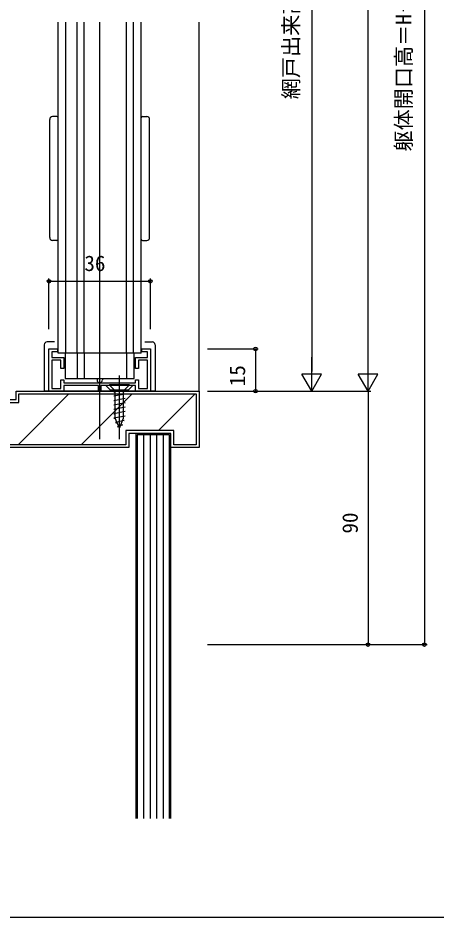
# Model space of a CAD drawing. Units: millimetres, scale not verified. Extents: x -437 to 438, y -344 to 341.
# Drawn here: x -188.8 to -40.3, y -343.7 to -24.5 of the extents above; entities that cross this region are included whole.
import ezdxf
from ezdxf.enums import TextEntityAlignment as Align

# ---------------------------------------------------------------- set-up
doc = ezdxf.new("R2010")
doc.units = ezdxf.units.MM
doc.header["$LTSCALE"] = 2
for name, color, linetype in [('0-2_YKK_11', 7, 'Continuous'), ('0-4_YKK_12', 2, 'Continuous'), ('0-5_YKK_13', 4, 'Continuous'), ('0-7_YKK_D', 6, 'Continuous'), ('0-8_YKK_ZWAK', 7, 'Continuous'), ('0-9_YSS_K', 3, 'Continuous')]:
    doc.layers.add(name, color=color, linetype=linetype)
doc.styles.add('ＭＳ ゴシック', font='')
doc.styles.get('ＭＳ ゴシック').set_extended_font_data('MS Gothic')

msp = doc.modelspace()

# ---------------------------------------------------------------- linework, layer by layer
at = {"layer": '0-2_YKK_11'}
msp.add_line((-172.501, -152.987), (-172.501, -153.987), dxfattribs=at)
for points in [[(-172.501, -153.987), (-147.001, -153.987), (-147.001, -152.987), (-146.001, -152.987), (-146.001, -155.987), (-142.751, -155.987), (-142.751, -145.987), (-146.001, -145.987), (-146.001, -148.987), (-147.001, -148.987), (-147.001, -144.987), (-142.751, -144.987), (-142.751, -142.987), (-144.751, -142.987), (-144.751, -141.987), (-141.751, -141.987), (-141.751, -156.987), (-147.001, -156.987), (-147.001, -154.987), (-159.351, -154.987), (-159.351, -156.987), (-160.151, -156.987), (-160.151, -154.987), (-172.501, -154.987), (-172.501, -156.987), (-177.751, -156.987), (-177.751, -141.987), (-174.751, -141.987), (-174.751, -142.987), (-176.751, -142.987), (-176.751, -144.987), (-172.501, -144.987), (-172.501, -148.987), (-173.501, -148.987), (-173.501, -145.987), (-176.751, -145.987), (-176.751, -155.987), (-173.501, -155.987), (-173.501, -152.987), (-172.501, -152.987)], [(-147.937, -154.987), (-149.644, -156.694), (-155.858, -156.694), (-157.565, -154.987)]]:
    msp.add_lwpolyline(points, dxfattribs=at)
at = {"layer": '0-4_YKK_12'}
for p, q in [((-171.751, -143.487), (-171.751, -25.987)), ((-167.751, -143.487), (-167.751, -25.987)), ((-165.251, -143.487), (-165.251, -25.987)), ((-159.751, -173.987), (-159.751, -25.987)), ((-150.251, -143.487), (-150.251, -25.987)), ((-147.751, -143.487), (-147.751, -25.987)), ((-145.001, -143.487), (-145.001, -25.987)), ((-171.951, -143.487), (-171.951, -152.487)), ((-147.551, -143.487), (-171.951, -143.487)), ((-167.751, -143.487), (-167.751, -152.487)), ((-165.251, -143.487), (-165.251, -152.487)), ((-150.251, -143.487), (-150.251, -152.487)), ((-147.551, -152.487), (-147.551, -143.487)), ((-171.951, -152.487), (-147.551, -152.487)), ((-160.701, -152.487), (-160.701, -152.987)), ((-158.801, -152.487), (-158.801, -152.987))]:
    msp.add_line(p, q, dxfattribs=at)
msp.add_lwpolyline([(-145.001, -143.487), (-174.501, -143.487), (-174.501, -25.987)], dxfattribs=at)
msp.add_arc((-159.751, -153.037), 0.95, 180, 0, dxfattribs=at)
at = {"layer": '0-5_YKK_13'}
for p, q in [((-177.501, -102.487), (-177.501, -60.487)), ((-175.001, -59.487), (-176.501, -59.487)), ((-144.501, -59.487), (-143.001, -59.487)), ((-142.001, -102.487), (-142.001, -60.487)), ((-175.001, -103.487), (-176.501, -103.487)), ((-144.501, -103.487), (-143.001, -103.487)), ((-175.751, -139.487), (-178.451, -139.487)), ((-143.751, -139.487), (-141.051, -139.487)), ((-179.451, -140.487), (-179.451, -156.987)), ((-140.051, -140.487), (-140.051, -156.987)), ((-152.751, -173.987), (-152.751, -151.385)), ((-156.251, -154.587), (-156.251, -154.887)), ((-156.251, -154.887), (-154.344, -156.794)), ((-156.251, -154.887), (-149.251, -154.887)), ((-149.251, -154.887), (-151.158, -156.794)), ((-140.051, -156.987), (-179.451, -156.987)), ((-152.428, -156.794), (-154.751, -157.247)), ((-154.751, -157.247), (-154.201, -157.354)), ((-150.751, -158.027), (-154.751, -158.807)), ((-150.751, -159.587), (-154.751, -160.367)), ((-154.201, -166.586), (-154.201, -157.351)), ((-151.301, -159.479), (-150.751, -159.587)), ((-150.751, -161.147), (-154.751, -161.927)), ((-150.751, -162.707), (-154.751, -163.487)), ((-151.301, -161.039), (-150.751, -161.147)), ((-151.301, -162.599), (-150.751, -162.707)), ((-150.751, -164.267), (-154.751, -165.047)), ((-154.751, -165.047), (-154.201, -165.154)), ((-150.751, -165.827), (-154.751, -166.607)), ((-154.751, -166.607), (-154.139, -166.735)), ((-152.751, -170.087), (-154.201, -166.586)), ((-151.037, -167.387), (-154.141, -168.167)), ((-154.141, -168.167), (-153.456, -168.384)), ((-151.683, -168.947), (-153.495, -169.727)), ((-152.209, -168.78), (-151.683, -168.947)), ((-151.585, -167.271), (-151.037, -167.387))]:
    msp.add_line(p, q, dxfattribs=at)
for points in [[(-156.251, -154.587), (-149.251, -154.587), (-149.251, -154.887)], [(-152.751, -170.087), (-151.301, -166.586), (-151.301, -157.351)]]:
    msp.add_lwpolyline(points, dxfattribs=at)
for centre, radius, start, end in [((-176.501, -60.487), 1, 90, 180), ((-175.001, -59.987), 0.5, 0, 90), ((-144.501, -59.987), 0.5, 90, 180), ((-143.001, -60.487), 1, 0, 90), ((-176.501, -102.487), 1, 180, 270), ((-175.001, -102.987), 0.5, 270, 0), ((-144.501, -102.987), 0.5, 180, 270), ((-143.001, -102.487), 1, 270, 0), ((-178.451, -140.487), 1, 90, 180), ((-141.051, -140.487), 1, 0, 90), ((-155.201, -157.351), 1, 0, 33.85595), ((-150.301, -157.351), 1, 146.14405, 180)]:
    msp.add_arc(centre, radius, start, end, dxfattribs=at)
at = {"layer": '0-7_YKK_D'}
for p, q in [((-44.449, 203.013), (-44.449, -246.987)), ((-84.449, 136.013), (-84.449, -149.987)), ((-64.449, -149.987), (-64.449, 136.013)), ((-177.751, -134.987), (-177.751, -116.987)), ((-177.751, -117.987), (-141.751, -117.987)), ((-141.751, -134.987), (-141.751, -116.987)), ((-121.451, -141.987), (-103.449, -141.987)), ((-104.449, -141.987), (-104.449, -156.987)), ((-84.449, -156.987), (-84.449, -144.862)), ((-64.449, -156.987), (-64.449, -144.862)), ((-84.449, -156.987), (-87.949, -150.924)), ((-80.949, -150.924), (-87.949, -150.924)), ((-84.449, -156.987), (-80.949, -150.924)), ((-64.449, -156.987), (-67.949, -150.924)), ((-60.949, -150.924), (-67.949, -150.924)), ((-64.449, -156.987), (-60.949, -150.924)), ((-121.451, -156.987), (-63.449, -156.987)), ((-121.451, -156.987), (-63.449, -156.987)), ((-121.451, -156.987), (-83.449, -156.987)), ((-121.451, -156.987), (-103.449, -156.987)), ((-64.449, -156.987), (-64.449, -246.987)), ((-121.451, -246.987), (-43.449, -246.987)), ((-121.451, -246.987), (-63.449, -246.987))]:
    msp.add_line(p, q, dxfattribs=at)
for centre in [(-177.751, -117.987), (-141.751, -117.987), (-104.449, -141.987), (-104.449, -156.987), (-64.449, -246.987), (-44.449, -246.987)]:
    msp.add_circle(centre, 0.637, dxfattribs=at)
at = {"layer": '0-8_YKK_ZWAK'}
msp.add_lwpolyline([(-436.8, -343.7), (438.2, -343.7), (438.2, 306.3)], dxfattribs=at)
at = {"layer": '0-9_YSS_K'}
for p, q in [((-124.451, -156.987), (-124.451, -25.987)), ((-188.724, -175.987), (-170.724, -157.987)), ((-166.273, -175.987), (-148.273, -157.987)), ((-138.823, -170.987), (-125.823, -157.987)), ((-144.151, -172.487), (-144.151, -308.7)), ((-141.851, -172.487), (-141.851, -308.7)), ((-139.551, -172.487), (-139.551, -308.7)), ((-137.251, -172.487), (-137.251, -308.7))]:
    msp.add_line(p, q, dxfattribs=at)
for points in [[(-204.451, -176.987), (-204.451, -159.987), (-189.451, -159.987), (-189.451, -156.987), (-124.451, -156.987), (-124.451, -176.987), (-134.451, -176.987), (-134.451, -171.987), (-149.451, -171.987), (-149.451, -176.987)], [(-203.451, -175.987), (-203.451, -160.987), (-188.451, -160.987), (-188.451, -157.987), (-125.451, -157.987), (-125.451, -175.987), (-133.451, -175.987), (-133.451, -170.987), (-150.451, -170.987), (-150.451, -175.987)]]:
    msp.add_lwpolyline(points, close=True, dxfattribs=at)
for points in [[(-134.451, -308.7), (-134.451, -171.987), (-146.951, -171.987), (-146.951, -308.7)], [(-134.951, -308.7), (-134.951, -172.487), (-146.451, -172.487), (-146.451, -308.7)]]:
    msp.add_lwpolyline(points, dxfattribs=at)

# ---------------------------------------------------------------- texts
at = {"layer": '0-7_YKK_D', "style": 'ＭＳ ゴシック'}
for s, p in [('網戸出来高：MH＝H', (-87.429, -53.35)), ('躯体開口高＝H＋150', (-47.429, -71.908)), ('15', (-106.449, -155.239)), ('90', (-66.449, -207.548))]:
    msp.add_text(s, height=5.499, rotation=90, dxfattribs=at).set_placement(p, align=Align.BOTTOM_LEFT)
msp.add_text('36', height=5.499, dxfattribs=at).set_placement((-165.184, -115.987), align=Align.BOTTOM_LEFT)

doc.saveas('drawing.dxf')
